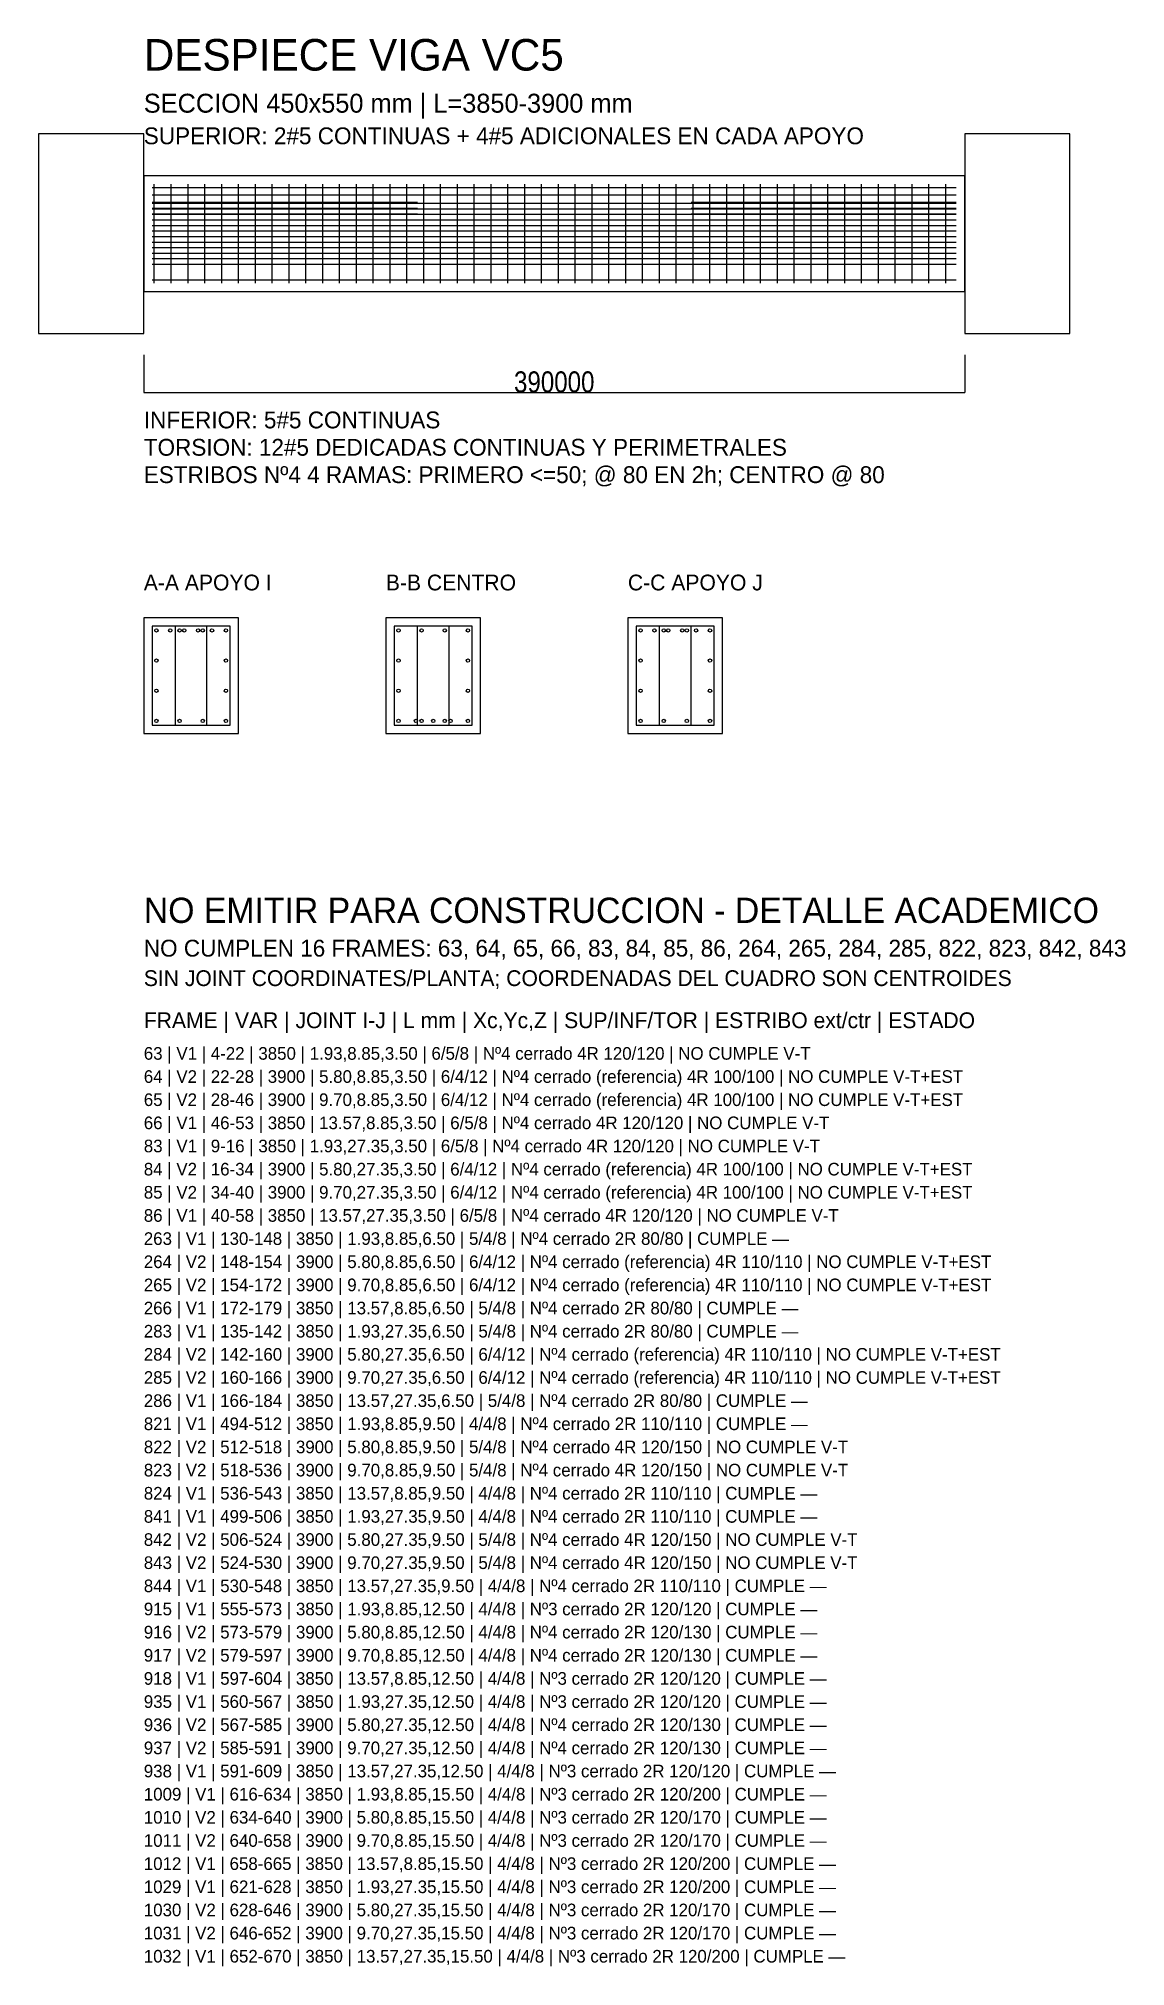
# Model space of a CAD drawing. Header units: metres. Extents: x -500 to 4664, y -7958 to 1202.
import ezdxf

# ---------------------------------------------------------------- set-up
doc = ezdxf.new("R2010")
doc.units = ezdxf.units.M
for name, color, linetype in [('ACERO_INF', 1, 'Continuous'), ('ACERO_SUP', 5, 'Continuous'), ('ACERO_TOR', 30, 'Continuous'), ('ALERTA', 1, 'Continuous'), ('CONTORNO', 7, 'Continuous'), ('COTAS', 3, 'Continuous'), ('ESTRIBOS', 8, 'Continuous'), ('TEXTO', 7, 'Continuous')]:
    doc.layers.add(name, color=color, linetype=linetype)
doc.styles.add('OpenSansCondensed-Light', font='OpenSansCondensed-Light.ttf')
doc.dimstyles.new('EZDXF', dxfattribs={"dimtxt": 0.25, "dimasz": 0.175, "dimexe": 0.375, "dimexo": 0.125, "dimgap": 0.1, "dimtad": 1, "dimlfac": 100, "dimzin": 12, "dimdsep": 46, "dimtxsty": 'OpenSansCondensed-Light', "dimblk": 'ARCHTICK', "dimcen": 2.5, "dimazin": 3, "dimtfac": 0.5, "dimtmove": 2, "dimatfit": 3})

# ---------------------------------------------------------------- blocks, each defined once
blk = doc.blocks.new('_ARCHTICK')
at = {"color": 0, "linetype": 'BYBLOCK', "const_width": 0.15}
blk.add_lwpolyline([(-0.5, -0.5), (0.5, 0.5)], dxfattribs=at)

msp = doc.modelspace()

# ---------------------------------------------------------------- linework, layer by layer
at = {"layer": 'ACERO_INF'}
msp.add_line((40, 55), (3860, 55), dxfattribs=at)
msp.add_line((40, 55), (3860, 55), dxfattribs=at)
msp.add_line((40, 55), (3860, 55), dxfattribs=at)
msp.add_line((40, 55), (3860, 55), dxfattribs=at)
msp.add_line((40, 55), (3860, 55), dxfattribs=at)
for centre in [(60, -2040), (390, -2040), (1210, -2040), (1292.5, -2040), (1375, -2040), (1457.5, -2040), (1540, -2040), (2360, -2040), (2690, -2040)]:
    msp.add_circle(centre, 7.95, dxfattribs=at)
at = {"layer": 'ACERO_SUP'}
for p, q in [((40, 495), (3860, 495)), ((40, 460), (3860, 460)), ((40, 425), (1300, 425)), ((40, 397), (1300, 397)), ((40, 369), (1300, 369)), ((2600, 425), (3860, 425)), ((2600, 397), (3860, 397)), ((2600, 369), (3860, 369)), ((40, 341), (1300, 341)), ((2600, 341), (3860, 341))]:
    msp.add_line(p, q, dxfattribs=at)
for centre in [(60, -1610), (126, -1610), (192, -1610), (258, -1610), (324, -1610), (390, -1610), (1210, -1610), (1540, -1610), (2360, -1610), (2426, -1610), (2492, -1610), (2558, -1610), (2624, -1610), (2690, -1610)]:
    msp.add_circle(centre, 7.95, dxfattribs=at)
at = {"layer": 'ACERO_TOR'}
for p, q in [((40, 420), (3860, 420)), ((40, 393.63636), (3860, 393.63636)), ((40, 367.27273), (3860, 367.27273)), ((40, 340.90909), (3860, 340.90909)), ((40, 314.54545), (3860, 314.54545)), ((40, 288.18182), (3860, 288.18182)), ((40, 261.81818), (3860, 261.81818)), ((40, 235.45455), (3860, 235.45455)), ((40, 209.09091), (3860, 209.09091)), ((40, 182.72727), (3860, 182.72727)), ((40, 156.36364), (3860, 156.36364)), ((40, 130), (3860, 130))]:
    msp.add_line(p, q, dxfattribs=at)
for centre in [(60, -1610), (170, -1610), (280, -1610), (390, -1610), (1210, -1610), (1320, -1610), (1430, -1610), (1540, -1610), (2360, -1610), (2470, -1610), (2580, -1610), (2690, -1610), (60, -1753.33333), (390, -1753.33333), (1210, -1753.33333), (1540, -1753.33333), (2360, -1753.33333), (2690, -1753.33333), (60, -1896.66667), (390, -1896.66667), (1210, -1896.66667), (1540, -1896.66667), (2360, -1896.66667), (2690, -1896.66667), (60, -2040), (170, -2040), (280, -2040), (390, -2040), (1210, -2040), (1320, -2040), (1430, -2040), (1540, -2040), (2360, -2040), (2470, -2040), (2580, -2040), (2690, -2040)]:
    msp.add_circle(centre, 7.95, dxfattribs=at)
at = {"layer": 'CONTORNO'}
for points in [[(-500, -200), (0, -200), (0, 750), (-500, 750)], [(3900, -200), (4400, -200), (4400, 750), (3900, 750)], [(0, 0), (3900, 0), (3900, 550), (0, 550)], [(0, -2100), (450, -2100), (450, -1550), (0, -1550)], [(1150, -2100), (1600, -2100), (1600, -1550), (1150, -1550)], [(2300, -2100), (2750, -2100), (2750, -1550), (2300, -1550)]]:
    msp.add_lwpolyline(points, close=True, dxfattribs=at)
at = {"layer": 'ESTRIBOS'}
for p, q in [((50, 40), (50, 510)), ((130, 40), (130, 510)), ((210, 40), (210, 510)), ((290, 40), (290, 510)), ((370, 40), (370, 510)), ((450, 40), (450, 510)), ((530, 40), (530, 510)), ((610, 40), (610, 510)), ((690, 40), (690, 510)), ((770, 40), (770, 510)), ((850, 40), (850, 510)), ((930, 40), (930, 510)), ((1010, 40), (1010, 510)), ((1090, 40), (1090, 510)), ((1170, 40), (1170, 510)), ((1250, 40), (1250, 510)), ((1330, 40), (1330, 510)), ((1410, 40), (1410, 510)), ((1490, 40), (1490, 510)), ((1570, 40), (1570, 510)), ((1650, 40), (1650, 510)), ((1730, 40), (1730, 510)), ((1810, 40), (1810, 510)), ((1890, 40), (1890, 510)), ((1970, 40), (1970, 510)), ((2050, 40), (2050, 510)), ((2130, 40), (2130, 510)), ((2210, 40), (2210, 510)), ((2290, 40), (2290, 510)), ((2370, 40), (2370, 510)), ((2450, 40), (2450, 510)), ((2530, 40), (2530, 510)), ((2610, 40), (2610, 510)), ((2690, 40), (2690, 510)), ((2770, 40), (2770, 510)), ((2850, 40), (2850, 510)), ((2930, 40), (2930, 510)), ((3010, 40), (3010, 510)), ((3090, 40), (3090, 510)), ((3170, 40), (3170, 510)), ((3250, 40), (3250, 510)), ((3330, 40), (3330, 510)), ((3410, 40), (3410, 510)), ((3490, 40), (3490, 510)), ((3570, 40), (3570, 510)), ((3650, 40), (3650, 510)), ((3730, 40), (3730, 510)), ((3810, 40), (3810, 510)), ((150, -2060), (150, -1590)), ((300, -2060), (300, -1590)), ((1300, -2060), (1300, -1590)), ((1450, -2060), (1450, -1590)), ((2450, -2060), (2450, -1590)), ((2600, -2060), (2600, -1590))]:
    msp.add_line(p, q, dxfattribs=at)
for points in [[(40, -2060), (410, -2060), (410, -1590), (40, -1590)], [(1190, -2060), (1560, -2060), (1560, -1590), (1190, -1590)], [(2340, -2060), (2710, -2060), (2710, -1590), (2340, -1590)]]:
    msp.add_lwpolyline(points, close=True, dxfattribs=at)

# ---------------------------------------------------------------- texts
at = {"layer": 'ACERO_INF'}
msp.add_text('INFERIOR: 5#5 CONTINUAS', height=80, dxfattribs=at).set_placement((0, -650))
at = {"layer": 'ACERO_SUP'}
msp.add_text('SUPERIOR: 2#5 CONTINUAS + 4#5 ADICIONALES EN CADA APOYO', height=80, dxfattribs=at).set_placement((0, 700))
at = {"layer": 'ACERO_TOR'}
msp.add_text('TORSION: 12#5 DEDICADAS CONTINUAS Y PERIMETRALES', height=80, dxfattribs=at).set_placement((0, -780))
at = {"layer": 'ALERTA'}
for s, height, p in [('NO EMITIR PARA CONSTRUCCION - DETALLE ACADEMICO', 120, (0, -3000)), ('NO CUMPLEN 16 FRAMES: 63, 64, 65, 66, 83, 84, 85, 86, 264, 265, 284, 285, 822, 823, 842, 843', 80, (0, -3160)), ('SIN JOINT COORDINATES/PLANTA; COORDENADAS DEL CUADRO SON CENTROIDES', 75, (0, -3300)), ('63 | V1 | 4-22 | 3850 | 1.93,8.85,3.50 | 6/5/8 | Nº4 cerrado 4R 120/120 | NO CUMPLE V-T', 60, (0, -3650)), ('64 | V2 | 22-28 | 3900 | 5.80,8.85,3.50 | 6/4/12 | Nº4 cerrado (referencia) 4R 100/100 | NO CUMPLE V-T+EST', 60, (0, -3760)), ('65 | V2 | 28-46 | 3900 | 9.70,8.85,3.50 | 6/4/12 | Nº4 cerrado (referencia) 4R 100/100 | NO CUMPLE V-T+EST', 60, (0, -3870)), ('66 | V1 | 46-53 | 3850 | 13.57,8.85,3.50 | 6/5/8 | Nº4 cerrado 4R 120/120 | NO CUMPLE V-T', 60, (0, -3980)), ('83 | V1 | 9-16 | 3850 | 1.93,27.35,3.50 | 6/5/8 | Nº4 cerrado 4R 120/120 | NO CUMPLE V-T', 60, (0, -4090)), ('84 | V2 | 16-34 | 3900 | 5.80,27.35,3.50 | 6/4/12 | Nº4 cerrado (referencia) 4R 100/100 | NO CUMPLE V-T+EST', 60, (0, -4200)), ('85 | V2 | 34-40 | 3900 | 9.70,27.35,3.50 | 6/4/12 | Nº4 cerrado (referencia) 4R 100/100 | NO CUMPLE V-T+EST', 60, (0, -4310)), ('86 | V1 | 40-58 | 3850 | 13.57,27.35,3.50 | 6/5/8 | Nº4 cerrado 4R 120/120 | NO CUMPLE V-T', 60, (0, -4420)), ('264 | V2 | 148-154 | 3900 | 5.80,8.85,6.50 | 6/4/12 | Nº4 cerrado (referencia) 4R 110/110 | NO CUMPLE V-T+EST', 60, (0, -4640)), ('265 | V2 | 154-172 | 3900 | 9.70,8.85,6.50 | 6/4/12 | Nº4 cerrado (referencia) 4R 110/110 | NO CUMPLE V-T+EST', 60, (0, -4750)), ('284 | V2 | 142-160 | 3900 | 5.80,27.35,6.50 | 6/4/12 | Nº4 cerrado (referencia) 4R 110/110 | NO CUMPLE V-T+EST', 60, (0, -5080)), ('285 | V2 | 160-166 | 3900 | 9.70,27.35,6.50 | 6/4/12 | Nº4 cerrado (referencia) 4R 110/110 | NO CUMPLE V-T+EST', 60, (0, -5190)), ('822 | V2 | 512-518 | 3900 | 5.80,8.85,9.50 | 5/4/8 | Nº4 cerrado 4R 120/150 | NO CUMPLE V-T', 60, (0, -5520)), ('823 | V2 | 518-536 | 3900 | 9.70,8.85,9.50 | 5/4/8 | Nº4 cerrado 4R 120/150 | NO CUMPLE V-T', 60, (0, -5630)), ('842 | V2 | 506-524 | 3900 | 5.80,27.35,9.50 | 5/4/8 | Nº4 cerrado 4R 120/150 | NO CUMPLE V-T', 60, (0, -5960)), ('843 | V2 | 524-530 | 3900 | 9.70,27.35,9.50 | 5/4/8 | Nº4 cerrado 4R 120/150 | NO CUMPLE V-T', 60, (0, -6070))]:
    msp.add_text(s, height=height, dxfattribs=at).set_placement(p)
at = {"layer": 'TEXTO'}
for s, height, p in [('DESPIECE VIGA VC5', 150, (0, 1050)), ('SECCION 450x550 mm | L=3850-3900 mm', 90, (0, 850)), ('ESTRIBOS Nº4 4 RAMAS: PRIMERO <=50; @ 80 EN 2h; CENTRO @ 80', 80, (0, -910)), ('A-A APOYO I', 75, (0, -1420)), ('B-B CENTRO', 75, (1150, -1420)), ('C-C APOYO J', 75, (2300, -1420)), ('FRAME | VAR | JOINT I-J | L mm | Xc,Yc,Z | SUP/INF/TOR | ESTRIBO ext/ctr | ESTADO', 75, (0, -3500)), ('263 | V1 | 130-148 | 3850 | 1.93,8.85,6.50 | 5/4/8 | Nº4 cerrado 2R 80/80 | CUMPLE —', 60, (0, -4530)), ('266 | V1 | 172-179 | 3850 | 13.57,8.85,6.50 | 5/4/8 | Nº4 cerrado 2R 80/80 | CUMPLE —', 60, (0, -4860)), ('283 | V1 | 135-142 | 3850 | 1.93,27.35,6.50 | 5/4/8 | Nº4 cerrado 2R 80/80 | CUMPLE —', 60, (0, -4970)), ('286 | V1 | 166-184 | 3850 | 13.57,27.35,6.50 | 5/4/8 | Nº4 cerrado 2R 80/80 | CUMPLE —', 60, (0, -5300)), ('821 | V1 | 494-512 | 3850 | 1.93,8.85,9.50 | 4/4/8 | Nº4 cerrado 2R 110/110 | CUMPLE —', 60, (0, -5410)), ('824 | V1 | 536-543 | 3850 | 13.57,8.85,9.50 | 4/4/8 | Nº4 cerrado 2R 110/110 | CUMPLE —', 60, (0, -5740)), ('841 | V1 | 499-506 | 3850 | 1.93,27.35,9.50 | 4/4/8 | Nº4 cerrado 2R 110/110 | CUMPLE —', 60, (0, -5850)), ('844 | V1 | 530-548 | 3850 | 13.57,27.35,9.50 | 4/4/8 | Nº4 cerrado 2R 110/110 | CUMPLE —', 60, (0, -6180)), ('915 | V1 | 555-573 | 3850 | 1.93,8.85,12.50 | 4/4/8 | Nº3 cerrado 2R 120/120 | CUMPLE —', 60, (0, -6290)), ('916 | V2 | 573-579 | 3900 | 5.80,8.85,12.50 | 4/4/8 | Nº4 cerrado 2R 120/130 | CUMPLE —', 60, (0, -6400)), ('917 | V2 | 579-597 | 3900 | 9.70,8.85,12.50 | 4/4/8 | Nº4 cerrado 2R 120/130 | CUMPLE —', 60, (0, -6510)), ('918 | V1 | 597-604 | 3850 | 13.57,8.85,12.50 | 4/4/8 | Nº3 cerrado 2R 120/120 | CUMPLE —', 60, (0, -6620)), ('935 | V1 | 560-567 | 3850 | 1.93,27.35,12.50 | 4/4/8 | Nº3 cerrado 2R 120/120 | CUMPLE —', 60, (0, -6730)), ('936 | V2 | 567-585 | 3900 | 5.80,27.35,12.50 | 4/4/8 | Nº4 cerrado 2R 120/130 | CUMPLE —', 60, (0, -6840)), ('937 | V2 | 585-591 | 3900 | 9.70,27.35,12.50 | 4/4/8 | Nº4 cerrado 2R 120/130 | CUMPLE —', 60, (0, -6950)), ('938 | V1 | 591-609 | 3850 | 13.57,27.35,12.50 | 4/4/8 | Nº3 cerrado 2R 120/120 | CUMPLE —', 60, (0, -7060)), ('1009 | V1 | 616-634 | 3850 | 1.93,8.85,15.50 | 4/4/8 | Nº3 cerrado 2R 120/200 | CUMPLE —', 60, (0, -7170)), ('1010 | V2 | 634-640 | 3900 | 5.80,8.85,15.50 | 4/4/8 | Nº3 cerrado 2R 120/170 | CUMPLE —', 60, (0, -7280)), ('1011 | V2 | 640-658 | 3900 | 9.70,8.85,15.50 | 4/4/8 | Nº3 cerrado 2R 120/170 | CUMPLE —', 60, (0, -7390)), ('1012 | V1 | 658-665 | 3850 | 13.57,8.85,15.50 | 4/4/8 | Nº3 cerrado 2R 120/200 | CUMPLE —', 60, (0, -7500)), ('1029 | V1 | 621-628 | 3850 | 1.93,27.35,15.50 | 4/4/8 | Nº3 cerrado 2R 120/200 | CUMPLE —', 60, (0, -7610)), ('1030 | V2 | 628-646 | 3900 | 5.80,27.35,15.50 | 4/4/8 | Nº3 cerrado 2R 120/170 | CUMPLE —', 60, (0, -7720)), ('1031 | V2 | 646-652 | 3900 | 9.70,27.35,15.50 | 4/4/8 | Nº3 cerrado 2R 120/170 | CUMPLE —', 60, (0, -7830)), ('1032 | V1 | 652-670 | 3850 | 13.57,27.35,15.50 | 4/4/8 | Nº3 cerrado 2R 120/200 | CUMPLE —', 60, (0, -7940))]:
    msp.add_text(s, height=height, dxfattribs=at).set_placement(p)

# ---------------------------------------------------------------- dimensions: what is measured, and where the dimension line sits
at = {"layer": 'COTAS'}
msp.add_linear_dim(base=(0, -480), p1=(0, -300), p2=(3900, -300), dimstyle='EZDXF', override={"dimtxt": 100}, dxfattribs=at).render()

doc.saveas('drawing.dxf')
